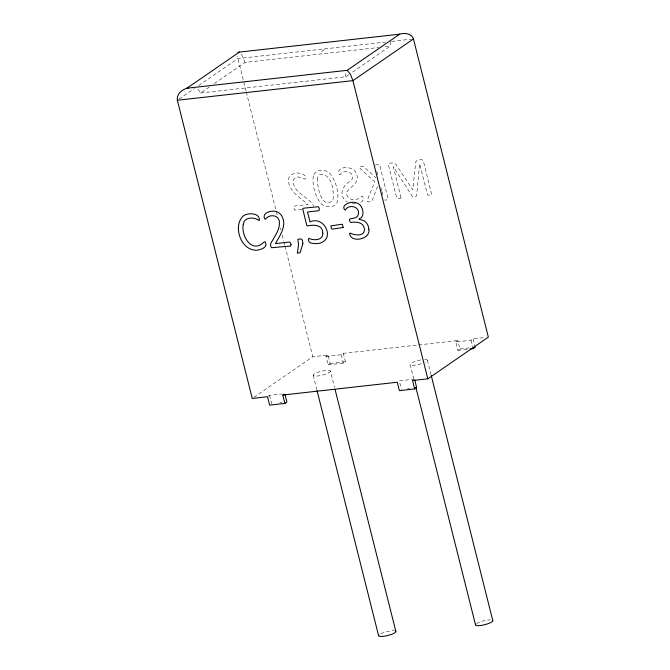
<?xml version="1.0" encoding="UTF-8"?>
<svg xmlns="http://www.w3.org/2000/svg" width="670" height="670" viewBox="0 0 670 670"><rect width="100%" height="100%" fill="white"/><g stroke="black" fill="none" stroke-linecap="round" stroke-linejoin="round"><path stroke-width="0.5" stroke-dasharray="3.35 2.51" d="M390.618 41.532L390.108 46.222L351.691 72.678M377.612 186.52L371.758 201.318L369.614 201.946L367.378 201.653L367.436 199.802L374.706 181.738L360.519 168.899L359.321 166.922L361.189 166.177L363.542 166.395L375.677 177.776M375.376 165.105L378.324 164.334L379.647 165.021L388.181 198.982L387.26 199.911L384.513 200.045M360.904 202.223L362.495 201.117L363.525 199.325L363.023 196.963L362.009 195.967C357.629 201.888 345.477 200.883 346.733 192.022C350.619 186.444 360.87 182.215 356.239 173.739C354.949 165.373 334.74 165.398 339.389 174.728L339.732 174.82C344.045 168.136 356.7 173.028 351.323 180.548C342.663 184.895 337.563 195.523 347.244 202.013M179.049 99.076L194.401 88.507M198.663 85.576L237.884 58.566L385.56 42.076M198.069 89.269L200.682 92.988L209.224 87.108M214.341 83.582L245.078 62.419L378.709 47.495M321.625 51.54L325.662 48.759M200.682 92.988L345.712 76.79L350.837 73.264M253.955 397.26L312.781 356.75L328.049 355.05L330.159 363.45L328.141 364.84L326.03 356.44L328.049 355.05M268.184 396.272L269.533 395.342L281.743 393.977M326.03 356.44L341.298 354.732L343.316 353.341L417.586 345.05M328.141 364.84L343.409 363.132L345.427 361.741L343.316 353.341M455.793 341.943L457.811 340.553L459.921 348.953L457.903 350.343L455.793 341.943L471.06 340.243L473.079 338.853L485.289 337.487M391.757 41.381L411.38 39.187M384.932 46.8L390.108 46.222M301.91 209.342L294.566 210.037L293.443 206.687L294.029 206.117L308.016 204.559C300.336 197.801 288.477 191.369 288.494 179.727A8.559 7.144 55.4 0 1 290.512 175.339C294.566 171.997 302.388 172.165 305.629 176.436C307.781 183.32 298.041 173.932 295.143 177.944L293.753 179.392C290.989 192.432 308.92 196.452 313.669 205.924M418.616 344.933L457.811 340.553M330.159 363.45L345.427 361.741M459.921 348.953L469.084 347.931M457.903 350.343L469.101 349.095M414.562 379.145L399.295 380.853L401.405 389.253M279.784 402.838L281.819 402.603M407.511 388.567L409.546 388.34M355.711 203.864L351.231 203.663M241.451 54.178L245.078 62.419M473.079 338.853L475.189 347.253M471.06 340.243L472.936 347.705M427.393 360.251L430.961 374.438M376.858 171.394L377.847 175.322M380.945 187.659L381.682 190.607M381.934 191.595L382.922 195.523M420.693 359.916A8.886 2.002 -14.1 0 0 410.141 364.505L413.959 379.706M341.298 354.732L343.409 363.132M330.452 371.079A8.886 2.002 -14.1 0 1 317.789 375.987A8.886 2.002 -14.1 0 1 317.237 372.553A8.886 2.002 -14.1 0 1 330.452 371.079L334.523 387.285M246.032 91.02L237.456 56.456M246.292 92.033L276.099 210.698M276.35 211.72L277.372 215.773M280.428 227.942L280.939 229.969M282.212 235.044L283.737 241.133M283.996 242.146L284.758 245.186M285.018 246.2L312.781 356.75M313.2 375.334L316.759 389.521M269.533 395.342L271.643 403.742M345.712 76.79L345.142 72.846M476.538 623.619A8.886 2.002 -14.1 0 1 490.046 619.867M380.903 633.703A8.886 2.002 -14.1 0 1 394.546 630.763M424.638 359.472A8.886 2.002 -14.1 0 1 425.098 362.277M421.313 363.743A8.886 2.002 -14.1 0 1 410.141 364.505M401.003 197.549L400.71 198.236L399.094 198.655L396.724 198.027L388.55 165.482L388.684 163.798L389.865 163.145L393.759 162.869L395.702 164.1L412.77 189.878L415.735 161.889L417.192 160.264L421.187 159.644L422.544 160.004L423.515 161.579L431.689 194.509L428.741 195.28L427.41 194.593L419.671 163.781L416.589 195.942L414.688 196.913L412.418 196.411L393.307 166.721L401.003 197.549M317.505 178.103C316.96 185.498 321.181 209.978 332.881 200.581C334.38 191.863 332.019 172.458 319.732 174.761L318.3 176.042L317.505 178.103M313.284 175.984C312.069 185.18 314.825 195.079 320.159 202.625C324.339 208.219 335.402 208.546 337.638 201.067C338.869 191.871 336.08 181.98 330.746 174.426C326.583 168.823 315.511 168.513 313.284 175.984"/><path stroke-width="1" d="M284.892 403.424L282.782 395.032L397.276 382.243L399.387 390.644L414.655 388.935L412.544 380.535L427.812 378.835L488.346 337.144L413.449 38.961C411.656 33.358 404.521 32.621 399.663 34.187L239.374 52.093L186.905 88.222C181.838 89.822 176.336 94.378 177.349 100.249L252.247 398.441L267.514 396.732L269.625 405.132L284.892 403.424L286.911 402.042L285.035 394.571M188.454 87.887L186.905 88.222L347.202 70.316L399.663 34.187L398.189 34.806M413.449 38.961L352.914 80.643L177.349 100.249M282.782 395.032L284.122 394.102M414.655 388.935L416.673 387.545L414.797 380.083M475.189 347.253L473.171 348.643L470.122 348.978M237.858 52.252L239.374 52.093M414.638 387.771L416.673 387.545M347.202 70.316L350.368 74.135L352.914 80.643L427.812 378.835M431.212 375.451L492.802 620.638M415.995 387.813L475.541 624.901M335.034 389.312L395.861 631.467M317.019 390.535L378.6 635.721M492.425 620.202A8.886 2.002 -14.1 0 1 484.494 624.75A8.886 2.002 -14.1 0 1 475.759 624.314M395.484 631.031A8.886 2.002 -14.1 0 1 387.553 635.579A8.886 2.002 -14.1 0 1 378.818 635.135M291.048 244.801L290.453 246.049L271.534 247.741C270.722 246.644 270.312 245.103 270.705 243.771C273.904 237.121 279.432 230.932 279.449 223.185C279.901 214.961 269.642 213.328 265.379 219.249L265.035 219.174C260.58 212.608 273.335 209.3 277.715 212.189A8.559 7.144 55.4 0 1 281.76 215.899C287.254 225.304 280.026 235.505 275.437 243.62L289.432 242.054L290.613 243.059L291.048 244.801M322.798 233.11C323.392 240.488 313.627 240.798 308.769 238.294C307.337 240.371 309.825 243.687 312.446 243.294A21.817 18.207 55.4 0 0 320.386 243.034C335.494 237.867 323.602 215.346 309.992 221.912L307.497 211.988L318.995 210.698L319.372 208.521L318.334 206.687L303.686 208.194L302.689 208.755L306.902 225.882C313.024 224.81 322.722 224.107 322.798 233.11M368.86 229.266C370.878 239.324 350.804 243.486 349.598 233.537L350.008 233.101C353.727 234.584 357.922 235.815 361.8 234.14A6.214 5.184 55.4 0 0 364.204 227.859C362.839 221.871 355.569 221.653 350.661 222.499L349.547 220.757L349.715 218.981L355.728 217.733L357.596 216.142C362.102 207.683 349.69 202.725 345.167 210.112C343.601 209.409 343.233 206.268 344.857 205.229C349.38 201.159 357.805 200.95 361.239 206.528C363.232 209.945 364.003 214.785 361.13 217.926C355.175 220.221 363.735 219.266 364.932 221.485A8.45 7.052 55.4 0 1 368.466 226.929L368.86 229.266M243.235 224.626C240.898 235.689 252.021 254.19 263.729 242.28C265.454 240.396 265.881 243.821 266.015 245.011C264.96 248.403 260.571 249.55 257.473 250.178C241.234 251.619 232.138 226.117 243.419 215.765C247.908 212.608 260.069 212.641 259.349 220.296L259.039 220.464C253.863 216.753 244.123 216.712 243.235 224.626M302.873 243.62L300.152 252.665L297.371 253.243L298.577 244.718L297.807 239.324L301.45 238.914L302.472 240.681L302.873 243.62M343.266 227.473L332.337 229.115L331.558 228.763L330.829 225.849L342.161 224.249L343.266 227.473"/></g></svg>
